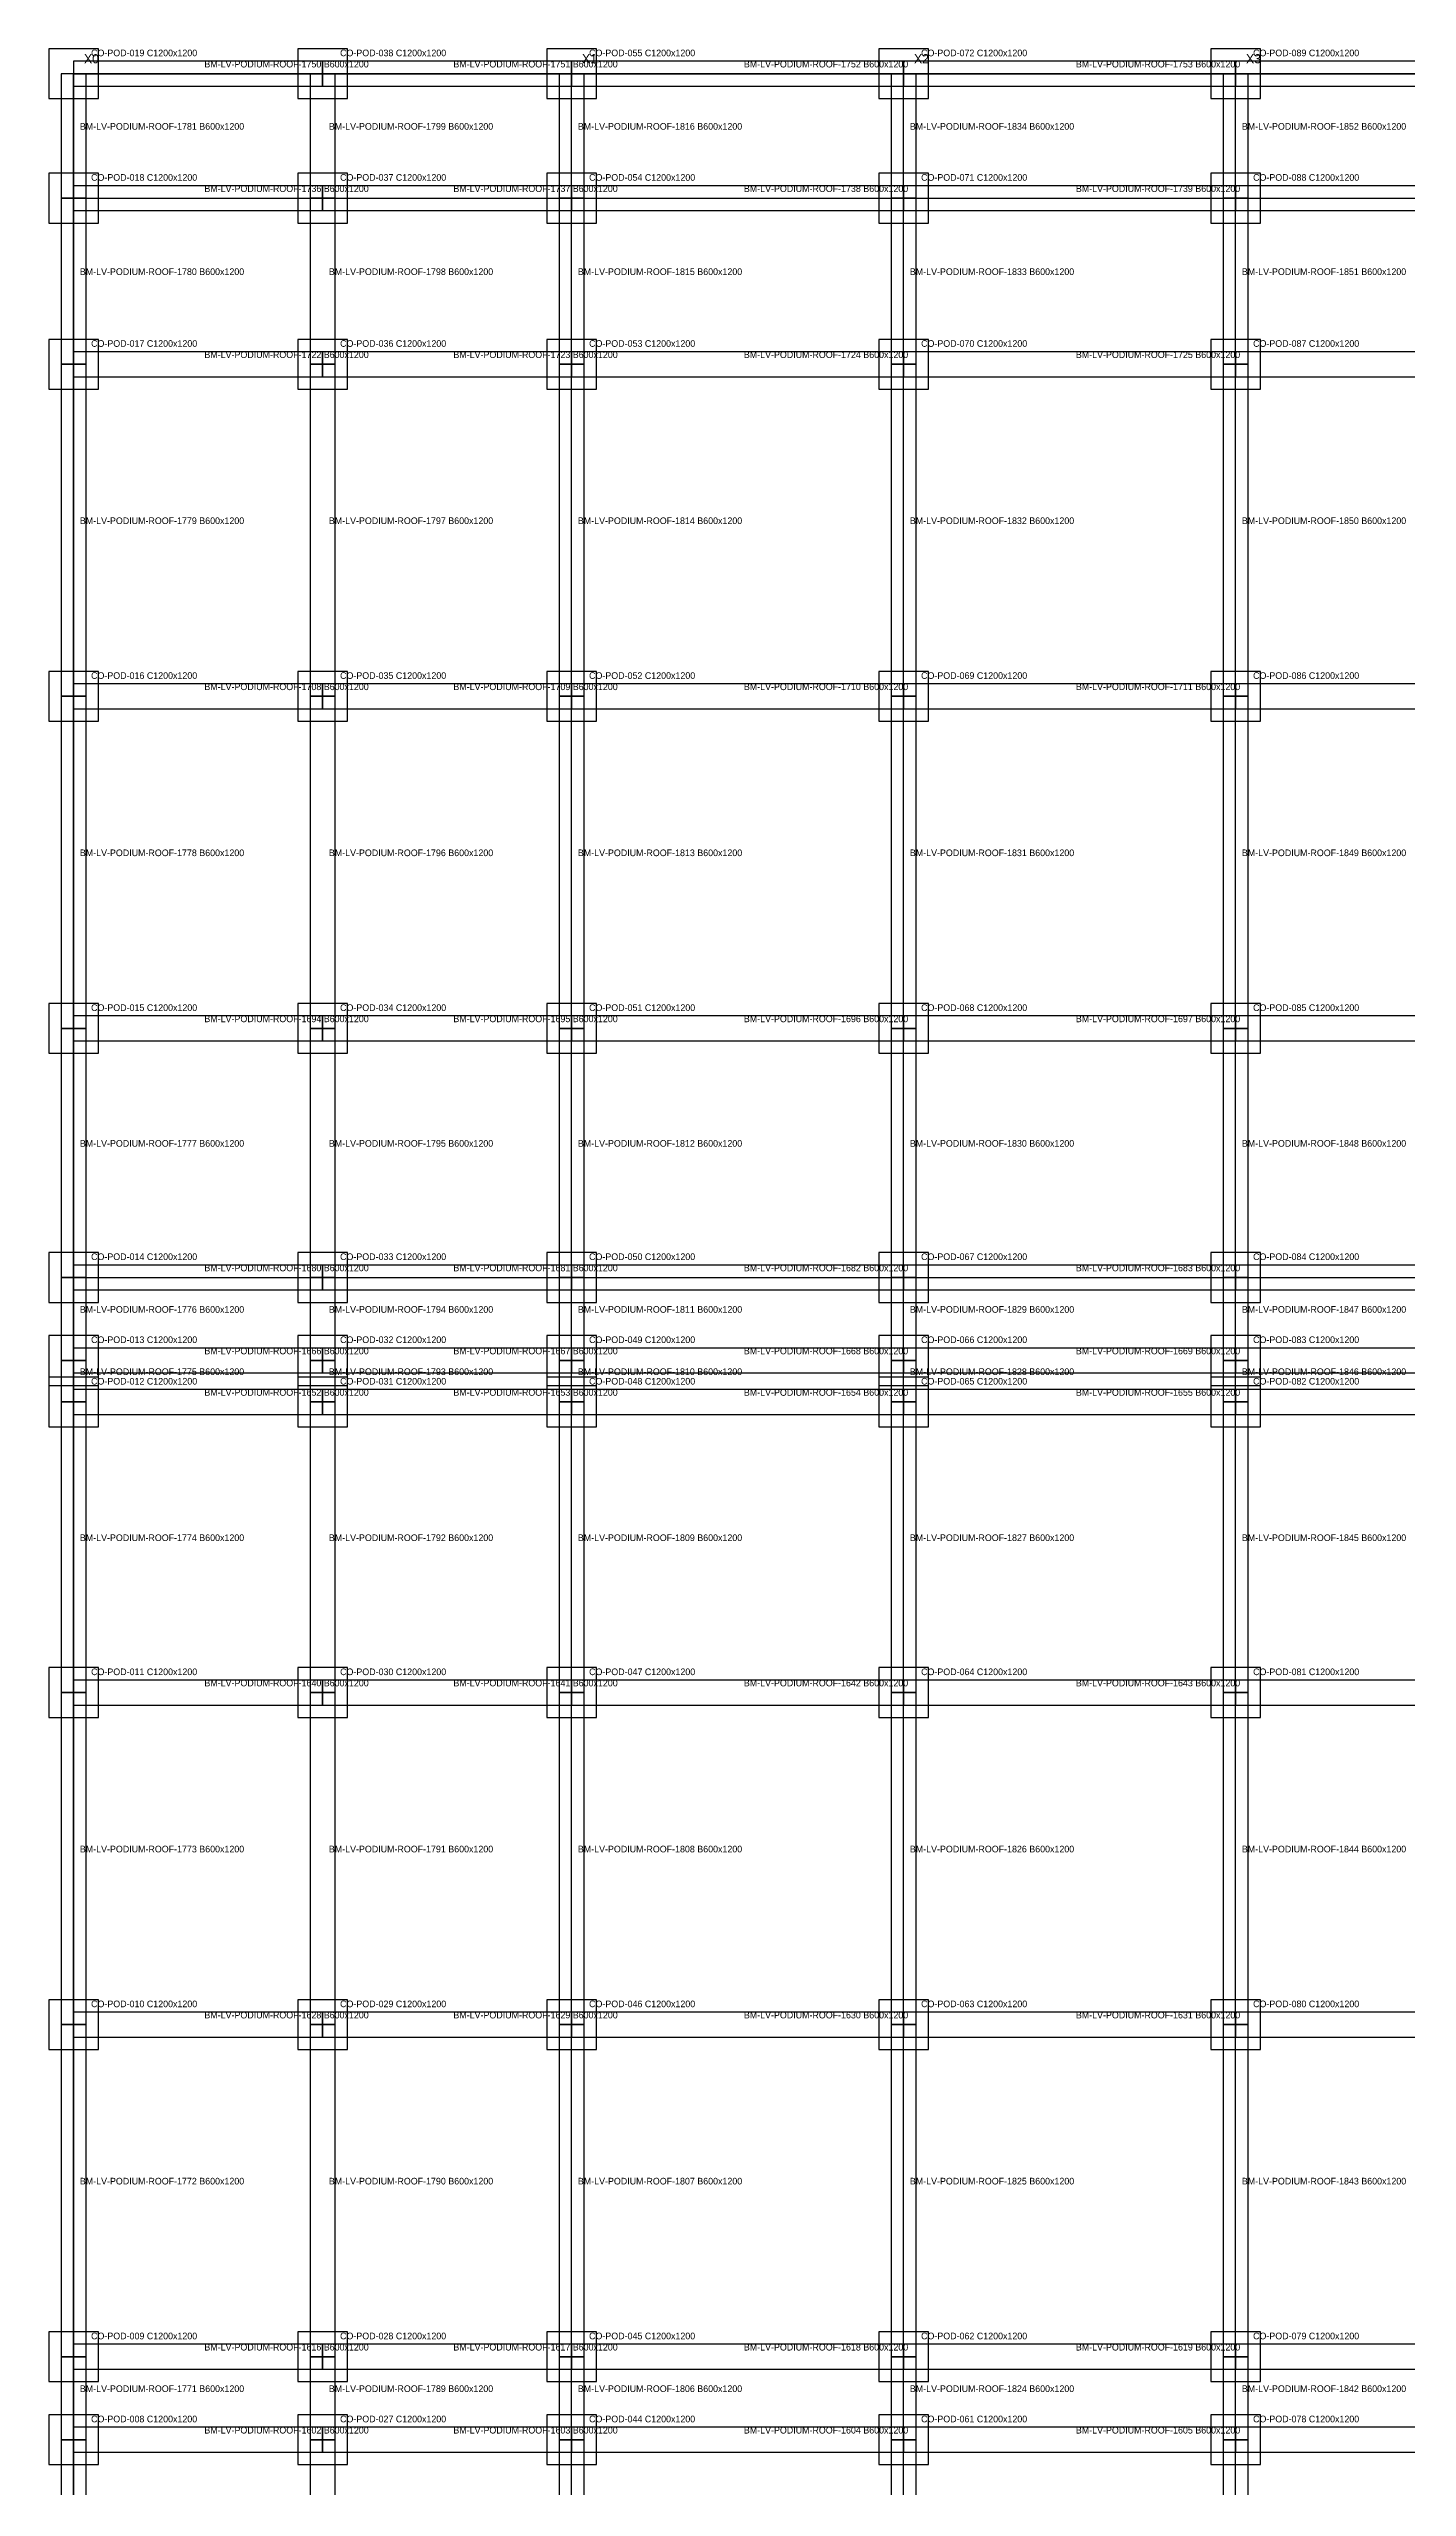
# Model space of a CAD drawing. Header units: millimetres. Extents: x -600 to 227101, y -254450 to 109948.
# Drawn here: x 118400 to 151134, y -83144 to -24400 of the extents above; entities that cross this region are included whole.
import ezdxf

# ---------------------------------------------------------------- set-up
doc = ezdxf.new("R2010")
doc.units = ezdxf.units.MM
for name, color, linetype in [('LV-PODIUM-ROOF_BEAM', 5, 'Continuous'), ('LV-PODIUM-ROOF_COLUMN', 1, 'Continuous'), ('LV-PODIUM-ROOF_GRID', 8, 'Continuous'), ('LV-PODIUM-ROOF_SLAB', 7, 'Continuous'), ('TEXT', 7, 'Continuous')]:
    doc.layers.add(name, color=color, linetype=linetype)

msp = doc.modelspace()

# ---------------------------------------------------------------- linework, layer by layer
at = {"layer": 'LV-PODIUM-ROOF_BEAM'}
for points in [[(118700, -28000), (119300, -28000), (119300, -25000), (118700, -25000), (118700, -28000)], [(119000, -24700), (119000, -25300), (125000, -25300), (125000, -24700), (119000, -24700)], [(124700, -28000), (125300, -28000), (125300, -25000), (124700, -25000), (124700, -28000)], [(125000, -24700), (125000, -25300), (131000, -25300), (131000, -24700), (125000, -24700)], [(130700, -28000), (131300, -28000), (131300, -25000), (130700, -25000), (130700, -28000)], [(131000, -24700), (131000, -25300), (139000, -25300), (139000, -24700), (131000, -24700)], [(138700, -28000), (139300, -28000), (139300, -25000), (138700, -25000), (138700, -28000)], [(139000, -24700), (139000, -25300), (147000, -25300), (147000, -24700), (139000, -24700)], [(146700, -28000), (147300, -28000), (147300, -25000), (146700, -25000), (146700, -28000)], [(147000, -24700), (147000, -25300), (155000, -25300), (155000, -24700), (147000, -24700)], [(118700, -32000), (119300, -32000), (119300, -28000), (118700, -28000), (118700, -32000)], [(119000, -27700), (119000, -28300), (125000, -28300), (125000, -27700), (119000, -27700)], [(124700, -32000), (125300, -32000), (125300, -28000), (124700, -28000), (124700, -32000)], [(125000, -27700), (125000, -28300), (131000, -28300), (131000, -27700), (125000, -27700)], [(130700, -32000), (131300, -32000), (131300, -28000), (130700, -28000), (130700, -32000)], [(131000, -27700), (131000, -28300), (139000, -28300), (139000, -27700), (131000, -27700)], [(138700, -32000), (139300, -32000), (139300, -28000), (138700, -28000), (138700, -32000)], [(139000, -27700), (139000, -28300), (147000, -28300), (147000, -27700), (139000, -27700)], [(146700, -32000), (147300, -32000), (147300, -28000), (146700, -28000), (146700, -32000)], [(147000, -27700), (147000, -28300), (155000, -28300), (155000, -27700), (147000, -27700)], [(119000, -31700), (119000, -32300), (125000, -32300), (125000, -31700), (119000, -31700)], [(125000, -31700), (125000, -32300), (131000, -32300), (131000, -31700), (125000, -31700)], [(131000, -31700), (131000, -32300), (139000, -32300), (139000, -31700), (131000, -31700)], [(139000, -31700), (139000, -32300), (147000, -32300), (147000, -31700), (139000, -31700)], [(147000, -31700), (147000, -32300), (155000, -32300), (155000, -31700), (147000, -31700)], [(118700, -40000), (119300, -40000), (119300, -32000), (118700, -32000), (118700, -40000)], [(124700, -40000), (125300, -40000), (125300, -32000), (124700, -32000), (124700, -40000)], [(130700, -40000), (131300, -40000), (131300, -32000), (130700, -32000), (130700, -40000)], [(138700, -40000), (139300, -40000), (139300, -32000), (138700, -32000), (138700, -40000)], [(146700, -40000), (147300, -40000), (147300, -32000), (146700, -32000), (146700, -40000)], [(119000, -39700), (119000, -40300), (125000, -40300), (125000, -39700), (119000, -39700)], [(125000, -39700), (125000, -40300), (131000, -40300), (131000, -39700), (125000, -39700)], [(131000, -39700), (131000, -40300), (139000, -40300), (139000, -39700), (131000, -39700)], [(139000, -39700), (139000, -40300), (147000, -40300), (147000, -39700), (139000, -39700)], [(147000, -39700), (147000, -40300), (155000, -40300), (155000, -39700), (147000, -39700)], [(118700, -48000), (119300, -48000), (119300, -40000), (118700, -40000), (118700, -48000)], [(124700, -48000), (125300, -48000), (125300, -40000), (124700, -40000), (124700, -48000)], [(130700, -48000), (131300, -48000), (131300, -40000), (130700, -40000), (130700, -48000)], [(138700, -48000), (139300, -48000), (139300, -40000), (138700, -40000), (138700, -48000)], [(146700, -48000), (147300, -48000), (147300, -40000), (146700, -40000), (146700, -48000)], [(118700, -54000), (119300, -54000), (119300, -48000), (118700, -48000), (118700, -54000)], [(119000, -47700), (119000, -48300), (125000, -48300), (125000, -47700), (119000, -47700)], [(124700, -54000), (125300, -54000), (125300, -48000), (124700, -48000), (124700, -54000)], [(125000, -47700), (125000, -48300), (131000, -48300), (131000, -47700), (125000, -47700)], [(130700, -54000), (131300, -54000), (131300, -48000), (130700, -48000), (130700, -54000)], [(131000, -47700), (131000, -48300), (139000, -48300), (139000, -47700), (131000, -47700)], [(138700, -54000), (139300, -54000), (139300, -48000), (138700, -48000), (138700, -54000)], [(139000, -47700), (139000, -48300), (147000, -48300), (147000, -47700), (139000, -47700)], [(146700, -54000), (147300, -54000), (147300, -48000), (146700, -48000), (146700, -54000)], [(147000, -47700), (147000, -48300), (155000, -48300), (155000, -47700), (147000, -47700)], [(118700, -56000), (119300, -56000), (119300, -54000), (118700, -54000), (118700, -56000)], [(119000, -53700), (119000, -54300), (125000, -54300), (125000, -53700), (119000, -53700)], [(124700, -56000), (125300, -56000), (125300, -54000), (124700, -54000), (124700, -56000)], [(125000, -53700), (125000, -54300), (131000, -54300), (131000, -53700), (125000, -53700)], [(130700, -56000), (131300, -56000), (131300, -54000), (130700, -54000), (130700, -56000)], [(131000, -53700), (131000, -54300), (139000, -54300), (139000, -53700), (131000, -53700)], [(138700, -56000), (139300, -56000), (139300, -54000), (138700, -54000), (138700, -56000)], [(139000, -53700), (139000, -54300), (147000, -54300), (147000, -53700), (139000, -53700)], [(146700, -56000), (147300, -56000), (147300, -54000), (146700, -54000), (146700, -56000)], [(147000, -53700), (147000, -54300), (155000, -54300), (155000, -53700), (147000, -53700)], [(119000, -55700), (119000, -56300), (125000, -56300), (125000, -55700), (119000, -55700)], [(125000, -55700), (125000, -56300), (131000, -56300), (131000, -55700), (125000, -55700)], [(131000, -55700), (131000, -56300), (139000, -56300), (139000, -55700), (131000, -55700)], [(139000, -55700), (139000, -56300), (147000, -56300), (147000, -55700), (139000, -55700)], [(147000, -55700), (147000, -56300), (155000, -56300), (155000, -55700), (147000, -55700)], [(118700, -57000), (119300, -57000), (119300, -56000), (118700, -56000), (118700, -57000)], [(124700, -57000), (125300, -57000), (125300, -56000), (124700, -56000), (124700, -57000)], [(130700, -57000), (131300, -57000), (131300, -56000), (130700, -56000), (130700, -57000)], [(138700, -57000), (139300, -57000), (139300, -56000), (138700, -56000), (138700, -57000)], [(146700, -57000), (147300, -57000), (147300, -56000), (146700, -56000), (146700, -57000)], [(119000, -56700), (119000, -57300), (125000, -57300), (125000, -56700), (119000, -56700)], [(125000, -56700), (125000, -57300), (131000, -57300), (131000, -56700), (125000, -56700)], [(131000, -56700), (131000, -57300), (139000, -57300), (139000, -56700), (131000, -56700)], [(139000, -56700), (139000, -57300), (147000, -57300), (147000, -56700), (139000, -56700)], [(147000, -56700), (147000, -57300), (155000, -57300), (155000, -56700), (147000, -56700)], [(118700, -64000), (119300, -64000), (119300, -57000), (118700, -57000), (118700, -64000)], [(124700, -64000), (125300, -64000), (125300, -57000), (124700, -57000), (124700, -64000)], [(130700, -64000), (131300, -64000), (131300, -57000), (130700, -57000), (130700, -64000)], [(138700, -64000), (139300, -64000), (139300, -57000), (138700, -57000), (138700, -64000)], [(146700, -64000), (147300, -64000), (147300, -57000), (146700, -57000), (146700, -64000)], [(118700, -72000), (119300, -72000), (119300, -64000), (118700, -64000), (118700, -72000)], [(119000, -63700), (119000, -64300), (125000, -64300), (125000, -63700), (119000, -63700)], [(124700, -72000), (125300, -72000), (125300, -64000), (124700, -64000), (124700, -72000)], [(125000, -63700), (125000, -64300), (131000, -64300), (131000, -63700), (125000, -63700)], [(130700, -72000), (131300, -72000), (131300, -64000), (130700, -64000), (130700, -72000)], [(131000, -63700), (131000, -64300), (139000, -64300), (139000, -63700), (131000, -63700)], [(138700, -72000), (139300, -72000), (139300, -64000), (138700, -64000), (138700, -72000)], [(139000, -63700), (139000, -64300), (147000, -64300), (147000, -63700), (139000, -63700)], [(146700, -72000), (147300, -72000), (147300, -64000), (146700, -64000), (146700, -72000)], [(147000, -63700), (147000, -64300), (155000, -64300), (155000, -63700), (147000, -63700)], [(118700, -80000), (119300, -80000), (119300, -72000), (118700, -72000), (118700, -80000)], [(119000, -71700), (119000, -72300), (125000, -72300), (125000, -71700), (119000, -71700)], [(124700, -80000), (125300, -80000), (125300, -72000), (124700, -72000), (124700, -80000)], [(125000, -71700), (125000, -72300), (131000, -72300), (131000, -71700), (125000, -71700)], [(130700, -80000), (131300, -80000), (131300, -72000), (130700, -72000), (130700, -80000)], [(131000, -71700), (131000, -72300), (139000, -72300), (139000, -71700), (131000, -71700)], [(138700, -80000), (139300, -80000), (139300, -72000), (138700, -72000), (138700, -80000)], [(139000, -71700), (139000, -72300), (147000, -72300), (147000, -71700), (139000, -71700)], [(146700, -80000), (147300, -80000), (147300, -72000), (146700, -72000), (146700, -80000)], [(147000, -71700), (147000, -72300), (155000, -72300), (155000, -71700), (147000, -71700)], [(119000, -79700), (119000, -80300), (125000, -80300), (125000, -79700), (119000, -79700)], [(125000, -79700), (125000, -80300), (131000, -80300), (131000, -79700), (125000, -79700)], [(131000, -79700), (131000, -80300), (139000, -80300), (139000, -79700), (131000, -79700)], [(139000, -79700), (139000, -80300), (147000, -80300), (147000, -79700), (139000, -79700)], [(147000, -79700), (147000, -80300), (155000, -80300), (155000, -79700), (147000, -79700)], [(118700, -82000), (119300, -82000), (119300, -80000), (118700, -80000), (118700, -82000)], [(124700, -82000), (125300, -82000), (125300, -80000), (124700, -80000), (124700, -82000)], [(130700, -82000), (131300, -82000), (131300, -80000), (130700, -80000), (130700, -82000)], [(138700, -82000), (139300, -82000), (139300, -80000), (138700, -80000), (138700, -82000)], [(146700, -82000), (147300, -82000), (147300, -80000), (146700, -80000), (146700, -82000)], [(118700, -86000), (119300, -86000), (119300, -82000), (118700, -82000), (118700, -86000)], [(119000, -81700), (119000, -82300), (125000, -82300), (125000, -81700), (119000, -81700)], [(124700, -86000), (125300, -86000), (125300, -82000), (124700, -82000), (124700, -86000)], [(125000, -81700), (125000, -82300), (131000, -82300), (131000, -81700), (125000, -81700)], [(130700, -86000), (131300, -86000), (131300, -82000), (130700, -82000), (130700, -86000)], [(131000, -81700), (131000, -82300), (139000, -82300), (139000, -81700), (131000, -81700)], [(138700, -86000), (139300, -86000), (139300, -82000), (138700, -82000), (138700, -86000)], [(139000, -81700), (139000, -82300), (147000, -82300), (147000, -81700), (139000, -81700)], [(146700, -86000), (147300, -86000), (147300, -82000), (146700, -82000), (146700, -86000)], [(147000, -81700), (147000, -82300), (155000, -82300), (155000, -81700), (147000, -81700)]]:
    msp.add_lwpolyline(points, close=True, dxfattribs=at)
at = {"layer": 'LV-PODIUM-ROOF_COLUMN'}
for points in [[(118400, -25600), (119600, -25600), (119600, -24400), (118400, -24400), (118400, -25600)], [(124400, -25600), (125600, -25600), (125600, -24400), (124400, -24400), (124400, -25600)], [(130400, -25600), (131600, -25600), (131600, -24400), (130400, -24400), (130400, -25600)], [(138400, -25600), (139600, -25600), (139600, -24400), (138400, -24400), (138400, -25600)], [(146400, -25600), (147600, -25600), (147600, -24400), (146400, -24400), (146400, -25600)], [(118400, -28600), (119600, -28600), (119600, -27400), (118400, -27400), (118400, -28600)], [(124400, -28600), (125600, -28600), (125600, -27400), (124400, -27400), (124400, -28600)], [(130400, -28600), (131600, -28600), (131600, -27400), (130400, -27400), (130400, -28600)], [(138400, -28600), (139600, -28600), (139600, -27400), (138400, -27400), (138400, -28600)], [(146400, -28600), (147600, -28600), (147600, -27400), (146400, -27400), (146400, -28600)], [(118400, -32600), (119600, -32600), (119600, -31400), (118400, -31400), (118400, -32600)], [(124400, -32600), (125600, -32600), (125600, -31400), (124400, -31400), (124400, -32600)], [(130400, -32600), (131600, -32600), (131600, -31400), (130400, -31400), (130400, -32600)], [(138400, -32600), (139600, -32600), (139600, -31400), (138400, -31400), (138400, -32600)], [(146400, -32600), (147600, -32600), (147600, -31400), (146400, -31400), (146400, -32600)], [(118400, -40600), (119600, -40600), (119600, -39400), (118400, -39400), (118400, -40600)], [(124400, -40600), (125600, -40600), (125600, -39400), (124400, -39400), (124400, -40600)], [(130400, -40600), (131600, -40600), (131600, -39400), (130400, -39400), (130400, -40600)], [(138400, -40600), (139600, -40600), (139600, -39400), (138400, -39400), (138400, -40600)], [(146400, -40600), (147600, -40600), (147600, -39400), (146400, -39400), (146400, -40600)], [(118400, -48600), (119600, -48600), (119600, -47400), (118400, -47400), (118400, -48600)], [(124400, -48600), (125600, -48600), (125600, -47400), (124400, -47400), (124400, -48600)], [(130400, -48600), (131600, -48600), (131600, -47400), (130400, -47400), (130400, -48600)], [(138400, -48600), (139600, -48600), (139600, -47400), (138400, -47400), (138400, -48600)], [(146400, -48600), (147600, -48600), (147600, -47400), (146400, -47400), (146400, -48600)], [(118400, -54600), (119600, -54600), (119600, -53400), (118400, -53400), (118400, -54600)], [(124400, -54600), (125600, -54600), (125600, -53400), (124400, -53400), (124400, -54600)], [(130400, -54600), (131600, -54600), (131600, -53400), (130400, -53400), (130400, -54600)], [(138400, -54600), (139600, -54600), (139600, -53400), (138400, -53400), (138400, -54600)], [(146400, -54600), (147600, -54600), (147600, -53400), (146400, -53400), (146400, -54600)], [(118400, -56600), (119600, -56600), (119600, -55400), (118400, -55400), (118400, -56600)], [(124400, -56600), (125600, -56600), (125600, -55400), (124400, -55400), (124400, -56600)], [(130400, -56600), (131600, -56600), (131600, -55400), (130400, -55400), (130400, -56600)], [(138400, -56600), (139600, -56600), (139600, -55400), (138400, -55400), (138400, -56600)], [(146400, -56600), (147600, -56600), (147600, -55400), (146400, -55400), (146400, -56600)], [(118400, -57600), (119600, -57600), (119600, -56400), (118400, -56400), (118400, -57600)], [(124400, -57600), (125600, -57600), (125600, -56400), (124400, -56400), (124400, -57600)], [(130400, -57600), (131600, -57600), (131600, -56400), (130400, -56400), (130400, -57600)], [(138400, -57600), (139600, -57600), (139600, -56400), (138400, -56400), (138400, -57600)], [(146400, -57600), (147600, -57600), (147600, -56400), (146400, -56400), (146400, -57600)], [(118400, -64600), (119600, -64600), (119600, -63400), (118400, -63400), (118400, -64600)], [(124400, -64600), (125600, -64600), (125600, -63400), (124400, -63400), (124400, -64600)], [(130400, -64600), (131600, -64600), (131600, -63400), (130400, -63400), (130400, -64600)], [(138400, -64600), (139600, -64600), (139600, -63400), (138400, -63400), (138400, -64600)], [(146400, -64600), (147600, -64600), (147600, -63400), (146400, -63400), (146400, -64600)], [(118400, -72600), (119600, -72600), (119600, -71400), (118400, -71400), (118400, -72600)], [(124400, -72600), (125600, -72600), (125600, -71400), (124400, -71400), (124400, -72600)], [(130400, -72600), (131600, -72600), (131600, -71400), (130400, -71400), (130400, -72600)], [(138400, -72600), (139600, -72600), (139600, -71400), (138400, -71400), (138400, -72600)], [(146400, -72600), (147600, -72600), (147600, -71400), (146400, -71400), (146400, -72600)], [(118400, -80600), (119600, -80600), (119600, -79400), (118400, -79400), (118400, -80600)], [(124400, -80600), (125600, -80600), (125600, -79400), (124400, -79400), (124400, -80600)], [(130400, -80600), (131600, -80600), (131600, -79400), (130400, -79400), (130400, -80600)], [(138400, -80600), (139600, -80600), (139600, -79400), (138400, -79400), (138400, -80600)], [(146400, -80600), (147600, -80600), (147600, -79400), (146400, -79400), (146400, -80600)], [(118400, -82600), (119600, -82600), (119600, -81400), (118400, -81400), (118400, -82600)], [(124400, -82600), (125600, -82600), (125600, -81400), (124400, -81400), (124400, -82600)], [(130400, -82600), (131600, -82600), (131600, -81400), (130400, -81400), (130400, -82600)], [(138400, -82600), (139600, -82600), (139600, -81400), (138400, -81400), (138400, -82600)], [(146400, -82600), (147600, -82600), (147600, -81400), (146400, -81400), (146400, -82600)]]:
    msp.add_lwpolyline(points, close=True, dxfattribs=at)
at = {"layer": 'LV-PODIUM-ROOF_GRID'}
for points in [[(119000, -127000), (119000, -25000)], [(119000, -25000), (223000, -25000)], [(131000, -127000), (131000, -25000)], [(139000, -127000), (139000, -25000)], [(147000, -127000), (147000, -25000)], [(119000, -28000), (223000, -28000)], [(119000, -54000), (223000, -54000)]]:
    msp.add_lwpolyline(points, dxfattribs=at)
at = {"layer": 'LV-PODIUM-ROOF_SLAB'}
msp.add_lwpolyline([(119000, -127000), (223000, -127000), (223000, -25000), (119000, -25000), (119000, -127000)], close=True, dxfattribs=at)

# ---------------------------------------------------------------- texts
at = {"layer": 'TEXT'}
for s, height, p in [('X0', 220, (119250, -24750)), ('CO-POD-019 C1200x1200', 160, (119420, -24580)), ('CO-POD-038 C1200x1200', 160, (125420, -24580)), ('X1', 220, (131250, -24750)), ('CO-POD-055 C1200x1200', 160, (131420, -24580)), ('X2', 220, (139250, -24750)), ('CO-POD-072 C1200x1200', 160, (139420, -24580)), ('X3', 220, (147250, -24750)), ('CO-POD-089 C1200x1200', 160, (147420, -24580)), ('BM-LV-PODIUM-ROOF-1750 B600x1200', 160, (122150, -24850)), ('BM-LV-PODIUM-ROOF-1751 B600x1200', 160, (128150, -24850)), ('BM-LV-PODIUM-ROOF-1752 B600x1200', 160, (135150, -24850)), ('BM-LV-PODIUM-ROOF-1753 B600x1200', 160, (143150, -24850)), ('BM-LV-PODIUM-ROOF-1781 B600x1200', 160, (119150, -26350)), ('BM-LV-PODIUM-ROOF-1799 B600x1200', 160, (125150, -26350)), ('BM-LV-PODIUM-ROOF-1816 B600x1200', 160, (131150, -26350)), ('BM-LV-PODIUM-ROOF-1834 B600x1200', 160, (139150, -26350)), ('BM-LV-PODIUM-ROOF-1852 B600x1200', 160, (147150, -26350)), ('CO-POD-018 C1200x1200', 160, (119420, -27580)), ('CO-POD-037 C1200x1200', 160, (125420, -27580)), ('CO-POD-054 C1200x1200', 160, (131420, -27580)), ('CO-POD-071 C1200x1200', 160, (139420, -27580)), ('CO-POD-088 C1200x1200', 160, (147420, -27580)), ('BM-LV-PODIUM-ROOF-1736 B600x1200', 160, (122150, -27850)), ('BM-LV-PODIUM-ROOF-1737 B600x1200', 160, (128150, -27850)), ('BM-LV-PODIUM-ROOF-1738 B600x1200', 160, (135150, -27850)), ('BM-LV-PODIUM-ROOF-1739 B600x1200', 160, (143150, -27850)), ('BM-LV-PODIUM-ROOF-1780 B600x1200', 160, (119150, -29850)), ('BM-LV-PODIUM-ROOF-1798 B600x1200', 160, (125150, -29850)), ('BM-LV-PODIUM-ROOF-1815 B600x1200', 160, (131150, -29850)), ('BM-LV-PODIUM-ROOF-1833 B600x1200', 160, (139150, -29850)), ('BM-LV-PODIUM-ROOF-1851 B600x1200', 160, (147150, -29850)), ('CO-POD-017 C1200x1200', 160, (119420, -31580)), ('BM-LV-PODIUM-ROOF-1722 B600x1200', 160, (122150, -31850)), ('CO-POD-036 C1200x1200', 160, (125420, -31580)), ('BM-LV-PODIUM-ROOF-1723 B600x1200', 160, (128150, -31850)), ('CO-POD-053 C1200x1200', 160, (131420, -31580)), ('BM-LV-PODIUM-ROOF-1724 B600x1200', 160, (135150, -31850)), ('CO-POD-070 C1200x1200', 160, (139420, -31580)), ('BM-LV-PODIUM-ROOF-1725 B600x1200', 160, (143150, -31850)), ('CO-POD-087 C1200x1200', 160, (147420, -31580)), ('BM-LV-PODIUM-ROOF-1779 B600x1200', 160, (119150, -35850)), ('BM-LV-PODIUM-ROOF-1797 B600x1200', 160, (125150, -35850)), ('BM-LV-PODIUM-ROOF-1814 B600x1200', 160, (131150, -35850)), ('BM-LV-PODIUM-ROOF-1832 B600x1200', 160, (139150, -35850)), ('BM-LV-PODIUM-ROOF-1850 B600x1200', 160, (147150, -35850)), ('CO-POD-016 C1200x1200', 160, (119420, -39580)), ('BM-LV-PODIUM-ROOF-1708 B600x1200', 160, (122150, -39850)), ('CO-POD-035 C1200x1200', 160, (125420, -39580)), ('BM-LV-PODIUM-ROOF-1709 B600x1200', 160, (128150, -39850)), ('CO-POD-052 C1200x1200', 160, (131420, -39580)), ('BM-LV-PODIUM-ROOF-1710 B600x1200', 160, (135150, -39850)), ('CO-POD-069 C1200x1200', 160, (139420, -39580)), ('BM-LV-PODIUM-ROOF-1711 B600x1200', 160, (143150, -39850)), ('CO-POD-086 C1200x1200', 160, (147420, -39580)), ('BM-LV-PODIUM-ROOF-1778 B600x1200', 160, (119150, -43850)), ('BM-LV-PODIUM-ROOF-1796 B600x1200', 160, (125150, -43850)), ('BM-LV-PODIUM-ROOF-1813 B600x1200', 160, (131150, -43850)), ('BM-LV-PODIUM-ROOF-1831 B600x1200', 160, (139150, -43850)), ('BM-LV-PODIUM-ROOF-1849 B600x1200', 160, (147150, -43850)), ('CO-POD-015 C1200x1200', 160, (119420, -47580)), ('CO-POD-034 C1200x1200', 160, (125420, -47580)), ('CO-POD-051 C1200x1200', 160, (131420, -47580)), ('CO-POD-068 C1200x1200', 160, (139420, -47580)), ('CO-POD-085 C1200x1200', 160, (147420, -47580)), ('BM-LV-PODIUM-ROOF-1694 B600x1200', 160, (122150, -47850)), ('BM-LV-PODIUM-ROOF-1695 B600x1200', 160, (128150, -47850)), ('BM-LV-PODIUM-ROOF-1696 B600x1200', 160, (135150, -47850)), ('BM-LV-PODIUM-ROOF-1697 B600x1200', 160, (143150, -47850)), ('BM-LV-PODIUM-ROOF-1777 B600x1200', 160, (119150, -50850)), ('BM-LV-PODIUM-ROOF-1795 B600x1200', 160, (125150, -50850)), ('BM-LV-PODIUM-ROOF-1812 B600x1200', 160, (131150, -50850)), ('BM-LV-PODIUM-ROOF-1830 B600x1200', 160, (139150, -50850)), ('BM-LV-PODIUM-ROOF-1848 B600x1200', 160, (147150, -50850)), ('CO-POD-014 C1200x1200', 160, (119420, -53580)), ('CO-POD-033 C1200x1200', 160, (125420, -53580)), ('CO-POD-050 C1200x1200', 160, (131420, -53580)), ('CO-POD-067 C1200x1200', 160, (139420, -53580)), ('CO-POD-084 C1200x1200', 160, (147420, -53580)), ('BM-LV-PODIUM-ROOF-1680 B600x1200', 160, (122150, -53850)), ('BM-LV-PODIUM-ROOF-1681 B600x1200', 160, (128150, -53850)), ('BM-LV-PODIUM-ROOF-1682 B600x1200', 160, (135150, -53850)), ('BM-LV-PODIUM-ROOF-1683 B600x1200', 160, (143150, -53850)), ('BM-LV-PODIUM-ROOF-1776 B600x1200', 160, (119150, -54850)), ('BM-LV-PODIUM-ROOF-1794 B600x1200', 160, (125150, -54850)), ('BM-LV-PODIUM-ROOF-1811 B600x1200', 160, (131150, -54850)), ('BM-LV-PODIUM-ROOF-1829 B600x1200', 160, (139150, -54850)), ('BM-LV-PODIUM-ROOF-1847 B600x1200', 160, (147150, -54850)), ('CO-POD-013 C1200x1200', 160, (119420, -55580)), ('BM-LV-PODIUM-ROOF-1666 B600x1200', 160, (122150, -55850)), ('CO-POD-032 C1200x1200', 160, (125420, -55580)), ('BM-LV-PODIUM-ROOF-1667 B600x1200', 160, (128150, -55850)), ('CO-POD-049 C1200x1200', 160, (131420, -55580)), ('BM-LV-PODIUM-ROOF-1668 B600x1200', 160, (135150, -55850)), ('CO-POD-066 C1200x1200', 160, (139420, -55580)), ('BM-LV-PODIUM-ROOF-1669 B600x1200', 160, (143150, -55850)), ('CO-POD-083 C1200x1200', 160, (147420, -55580)), ('BM-LV-PODIUM-ROOF-1775 B600x1200', 160, (119150, -56350)), ('BM-LV-PODIUM-ROOF-1793 B600x1200', 160, (125150, -56350)), ('BM-LV-PODIUM-ROOF-1810 B600x1200', 160, (131150, -56350)), ('BM-LV-PODIUM-ROOF-1828 B600x1200', 160, (139150, -56350)), ('BM-LV-PODIUM-ROOF-1846 B600x1200', 160, (147150, -56350)), ('CO-POD-012 C1200x1200', 160, (119420, -56580)), ('BM-LV-PODIUM-ROOF-1652 B600x1200', 160, (122150, -56850)), ('CO-POD-031 C1200x1200', 160, (125420, -56580)), ('BM-LV-PODIUM-ROOF-1653 B600x1200', 160, (128150, -56850)), ('CO-POD-048 C1200x1200', 160, (131420, -56580)), ('BM-LV-PODIUM-ROOF-1654 B600x1200', 160, (135150, -56850)), ('CO-POD-065 C1200x1200', 160, (139420, -56580)), ('BM-LV-PODIUM-ROOF-1655 B600x1200', 160, (143150, -56850)), ('CO-POD-082 C1200x1200', 160, (147420, -56580)), ('BM-LV-PODIUM-ROOF-1774 B600x1200', 160, (119150, -60350)), ('BM-LV-PODIUM-ROOF-1792 B600x1200', 160, (125150, -60350)), ('BM-LV-PODIUM-ROOF-1809 B600x1200', 160, (131150, -60350)), ('BM-LV-PODIUM-ROOF-1827 B600x1200', 160, (139150, -60350)), ('BM-LV-PODIUM-ROOF-1845 B600x1200', 160, (147150, -60350)), ('CO-POD-011 C1200x1200', 160, (119420, -63580)), ('CO-POD-030 C1200x1200', 160, (125420, -63580)), ('CO-POD-047 C1200x1200', 160, (131420, -63580)), ('CO-POD-064 C1200x1200', 160, (139420, -63580)), ('CO-POD-081 C1200x1200', 160, (147420, -63580)), ('BM-LV-PODIUM-ROOF-1640 B600x1200', 160, (122150, -63850)), ('BM-LV-PODIUM-ROOF-1641 B600x1200', 160, (128150, -63850)), ('BM-LV-PODIUM-ROOF-1642 B600x1200', 160, (135150, -63850)), ('BM-LV-PODIUM-ROOF-1643 B600x1200', 160, (143150, -63850)), ('BM-LV-PODIUM-ROOF-1773 B600x1200', 160, (119150, -67850)), ('BM-LV-PODIUM-ROOF-1791 B600x1200', 160, (125150, -67850)), ('BM-LV-PODIUM-ROOF-1808 B600x1200', 160, (131150, -67850)), ('BM-LV-PODIUM-ROOF-1826 B600x1200', 160, (139150, -67850)), ('BM-LV-PODIUM-ROOF-1844 B600x1200', 160, (147150, -67850)), ('CO-POD-010 C1200x1200', 160, (119420, -71580)), ('CO-POD-029 C1200x1200', 160, (125420, -71580)), ('CO-POD-046 C1200x1200', 160, (131420, -71580)), ('CO-POD-063 C1200x1200', 160, (139420, -71580)), ('CO-POD-080 C1200x1200', 160, (147420, -71580)), ('BM-LV-PODIUM-ROOF-1628 B600x1200', 160, (122150, -71850)), ('BM-LV-PODIUM-ROOF-1629 B600x1200', 160, (128150, -71850)), ('BM-LV-PODIUM-ROOF-1630 B600x1200', 160, (135150, -71850)), ('BM-LV-PODIUM-ROOF-1631 B600x1200', 160, (143150, -71850)), ('BM-LV-PODIUM-ROOF-1772 B600x1200', 160, (119150, -75850)), ('BM-LV-PODIUM-ROOF-1790 B600x1200', 160, (125150, -75850)), ('BM-LV-PODIUM-ROOF-1807 B600x1200', 160, (131150, -75850)), ('BM-LV-PODIUM-ROOF-1825 B600x1200', 160, (139150, -75850)), ('BM-LV-PODIUM-ROOF-1843 B600x1200', 160, (147150, -75850)), ('CO-POD-009 C1200x1200', 160, (119420, -79580)), ('BM-LV-PODIUM-ROOF-1616 B600x1200', 160, (122150, -79850)), ('CO-POD-028 C1200x1200', 160, (125420, -79580)), ('BM-LV-PODIUM-ROOF-1617 B600x1200', 160, (128150, -79850)), ('CO-POD-045 C1200x1200', 160, (131420, -79580)), ('BM-LV-PODIUM-ROOF-1618 B600x1200', 160, (135150, -79850)), ('CO-POD-062 C1200x1200', 160, (139420, -79580)), ('BM-LV-PODIUM-ROOF-1619 B600x1200', 160, (143150, -79850)), ('CO-POD-079 C1200x1200', 160, (147420, -79580)), ('BM-LV-PODIUM-ROOF-1771 B600x1200', 160, (119150, -80850)), ('BM-LV-PODIUM-ROOF-1789 B600x1200', 160, (125150, -80850)), ('BM-LV-PODIUM-ROOF-1806 B600x1200', 160, (131150, -80850)), ('BM-LV-PODIUM-ROOF-1824 B600x1200', 160, (139150, -80850)), ('BM-LV-PODIUM-ROOF-1842 B600x1200', 160, (147150, -80850)), ('CO-POD-008 C1200x1200', 160, (119420, -81580)), ('CO-POD-027 C1200x1200', 160, (125420, -81580)), ('CO-POD-044 C1200x1200', 160, (131420, -81580)), ('CO-POD-061 C1200x1200', 160, (139420, -81580)), ('CO-POD-078 C1200x1200', 160, (147420, -81580)), ('BM-LV-PODIUM-ROOF-1602 B600x1200', 160, (122150, -81850)), ('BM-LV-PODIUM-ROOF-1603 B600x1200', 160, (128150, -81850)), ('BM-LV-PODIUM-ROOF-1604 B600x1200', 160, (135150, -81850)), ('BM-LV-PODIUM-ROOF-1605 B600x1200', 160, (143150, -81850))]:
    msp.add_text(s, height=height, dxfattribs=at).set_placement(p)

doc.saveas('drawing.dxf')
